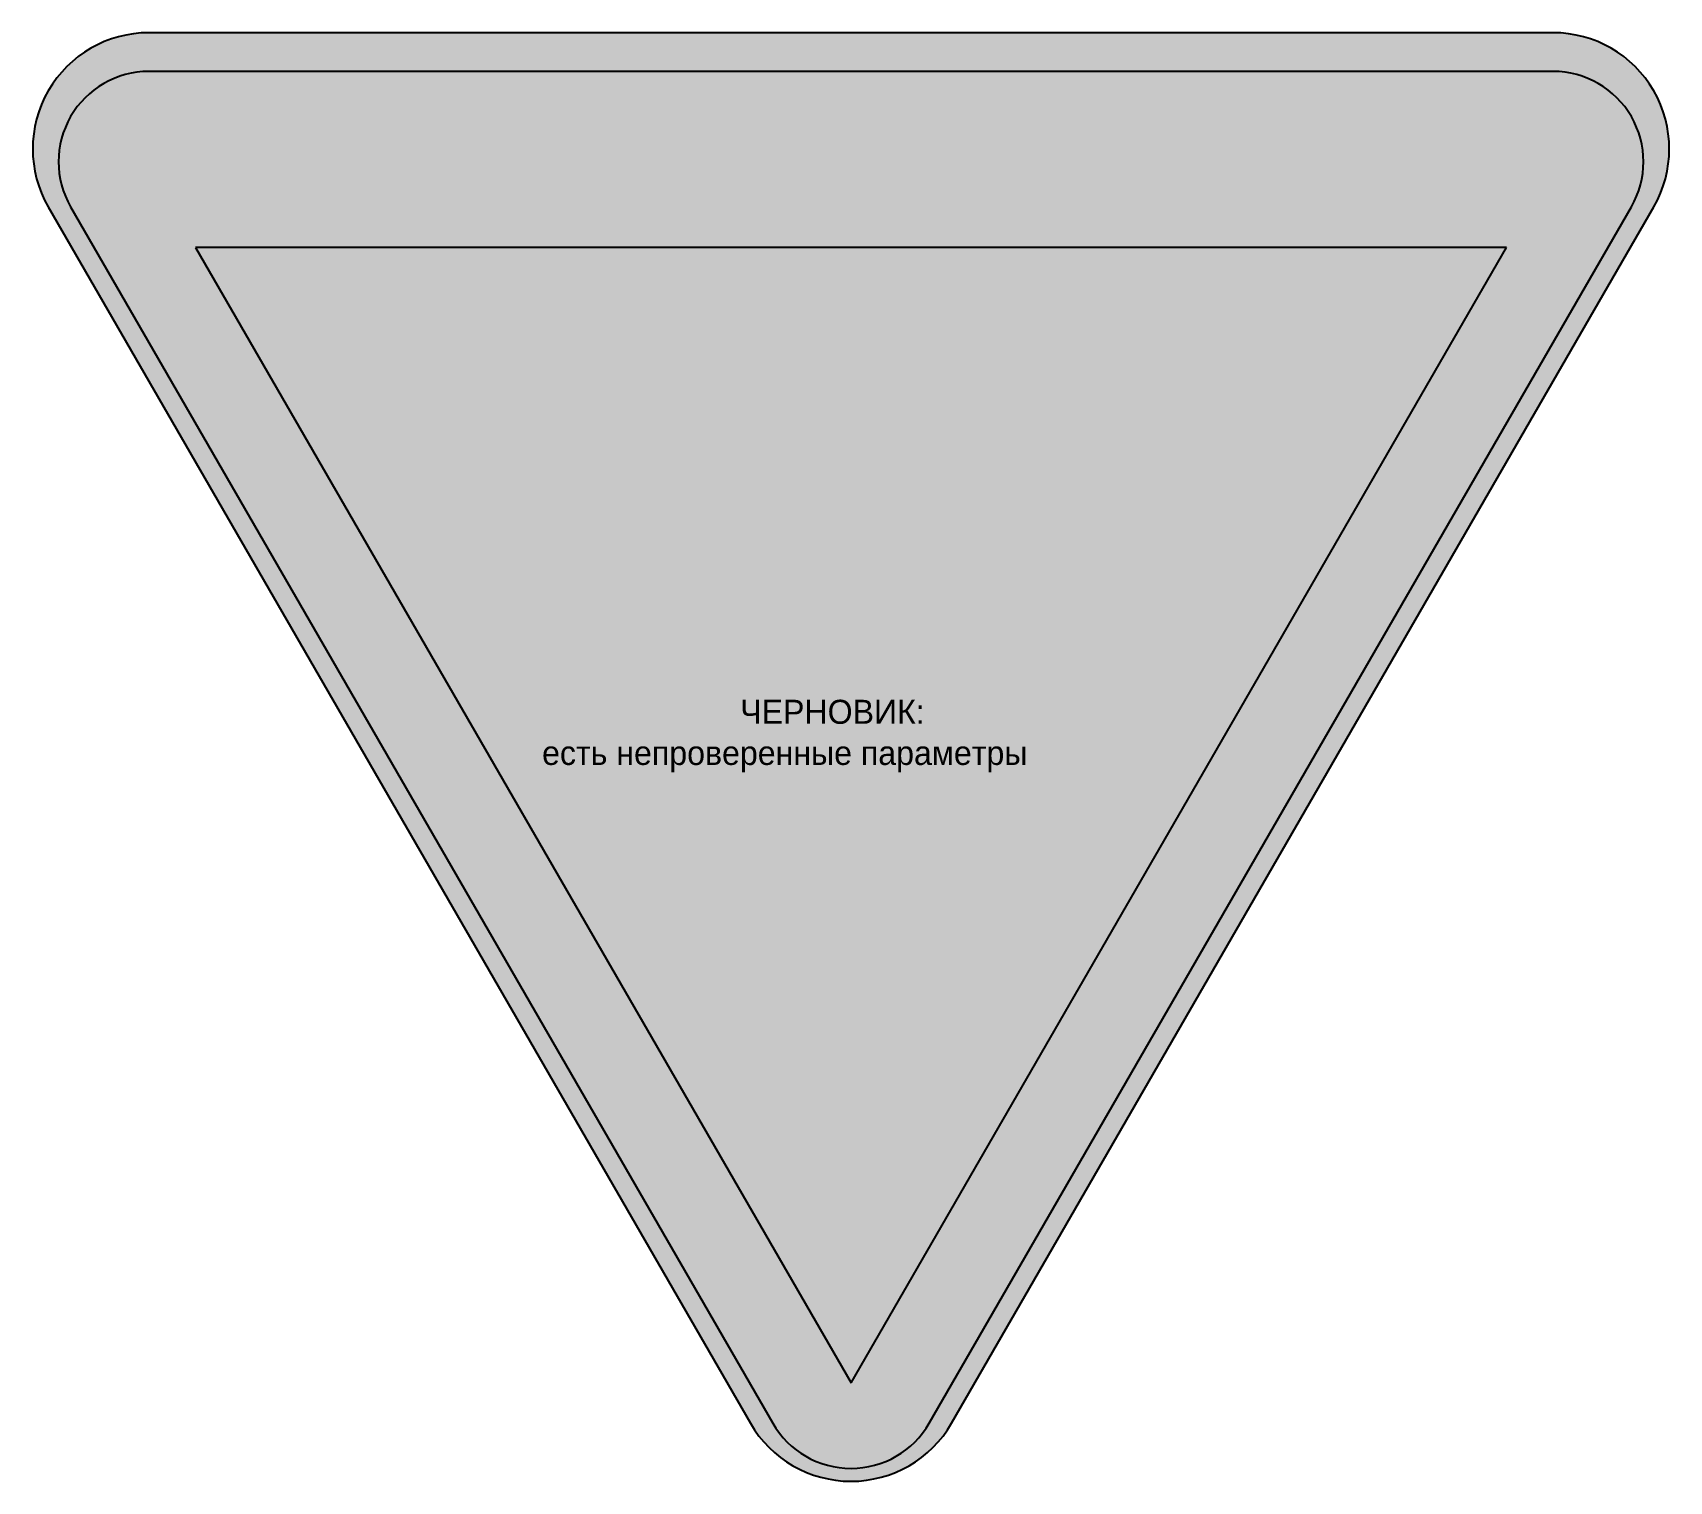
# Model space of a CAD drawing. Header units: millimetres. Extents: x -317 to 317, y -258 to 303.
import ezdxf

# ---------------------------------------------------------------- set-up
doc = ezdxf.new("R2010")
doc.units = ezdxf.units.MM
for name, color, linetype in [('SIGN.Composition', 8, 'CONTINUOUS'), ('SIGN.Field', 255, 'CONTINUOUS'), ('SIGN.InnerBorder', 1, 'CONTINUOUS'), ('SIGN.Outline', 255, 'CONTINUOUS'), ('SIGN.Watermark', 1, 'CONTINUOUS')]:
    doc.layers.add(name, color=color, linetype=linetype)

msp = doc.modelspace()

# ---------------------------------------------------------------- linework, layer by layer
at = {"layer": 'SIGN.Composition'}
for p, q in [((272.057714, 288.108891), (-272.057714, 288.108891)), ((-302.368603, 235.608891), (-30.310889, -235.608891)), ((30.310889, -235.608891), (302.368603, 235.608891))]:
    msp.add_line(p, q, dxfattribs=at)
for centre, start, end in [((-272.057714, 253.108891), 90, 210), ((272.057714, 253.108891), 330, 90), ((0, -218.108891), 210, 330)]:
    msp.add_arc(centre, 35, start, end, dxfattribs=at)
at = {"layer": 'SIGN.Field'}
for p, q in [((253.929492, 219.909391), (-253.929492, 219.909391)), ((-253.929492, 219.909391), (0, -219.909391)), ((0, -219.909391), (253.929492, 219.909391))]:
    msp.add_line(p, q, dxfattribs=at)
msp.add_solid([(0, -219.909391), (253.929492, 219.909391), (-253.929492, 219.909391)], dxfattribs=at)
at = {"layer": 'SIGN.InnerBorder'}
for p, q in [((272.057714, 288.108891), (-272.057714, 288.108891)), ((-302.368603, 235.608891), (-30.310889, -235.608891)), ((30.310889, -235.608891), (302.368603, 235.608891))]:
    msp.add_line(p, q, dxfattribs=at)
for centre, start, end in [((-272.057714, 253.108891), 90, 210), ((272.057714, 253.108891), 330, 90), ((0, -218.108891), 210, 330)]:
    msp.add_arc(centre, 35, start, end, dxfattribs=at)
for points in [[(-30.310889, -235.608891), (-279.334623, 287.344057), (-286.293496, 285.082982)], [(-30.310889, -235.608891), (-272.057714, 288.108891), (-279.334623, 287.344057)], [(-30.310889, -235.608891), (272.057714, 288.108891), (-272.057714, 288.108891)], [(-30.310889, -235.608891), (279.334623, 287.344057), (272.057714, 288.108891)], [(-30.310889, -235.608891), (286.293496, 285.082982), (279.334623, 287.344057)], [(-30.310889, -235.608891), (-292.630197, 281.424486), (-298.067783, 276.528463)], [(-30.310889, -235.608891), (-286.293496, 285.082982), (-292.630197, 281.424486)], [(-30.310889, -235.608891), (292.630197, 281.424486), (286.293496, 285.082982)], [(-30.310889, -235.608891), (298.067783, 276.528463), (292.630197, 281.424486)], [(-30.310889, -235.608891), (-298.067783, 276.528463), (-302.368603, 270.608891)], [(-30.310889, -235.608891), (302.368603, 270.608891), (298.067783, 276.528463)], [(-30.310889, -235.608891), (-302.368603, 270.608891), (-305.344692, 263.924486)], [(-30.310889, -235.608891), (305.344692, 263.924486), (302.368603, 270.608891)], [(-30.310889, -235.608891), (-305.344692, 263.924486), (-306.86598, 256.767388)], [(-30.310889, -235.608891), (306.86598, 256.767388), (305.344692, 263.924486)], [(-30.310889, -235.608891), (-306.86598, 256.767388), (-306.86598, 249.450395)], [(-30.310889, -235.608891), (306.86598, 249.450395), (306.86598, 256.767388)], [(-30.310889, -235.608891), (-306.86598, 249.450395), (-305.344692, 242.293297)], [(-30.310889, -235.608891), (305.344692, 242.293297), (306.86598, 249.450395)], [(-30.310889, -235.608891), (-305.344692, 242.293297), (-302.368603, 235.608891)], [(-30.310889, -235.608891), (302.368603, 235.608891), (305.344692, 242.293297)], [(-30.310889, -235.608891), (30.310889, -235.608891), (302.368603, 235.608891)], [(-30.310889, -235.608891), (-26.010069, -241.528463), (-20.572484, -246.424486)], [(-30.310889, -235.608891), (-20.572484, -246.424486), (-14.235783, -250.082982)], [(-30.310889, -235.608891), (-14.235783, -250.082982), (-7.276909, -252.344057)], [(-30.310889, -235.608891), (-7.276909, -252.344057), (0, -253.108891)], [(-30.310889, -235.608891), (0, -253.108891), (7.276909, -252.344057)], [(-30.310889, -235.608891), (7.276909, -252.344057), (14.235783, -250.082982)], [(-30.310889, -235.608891), (14.235783, -250.082982), (20.572484, -246.424486)], [(-30.310889, -235.608891), (20.572484, -246.424486), (26.010069, -241.528463)], [(-30.310889, -235.608891), (26.010069, -241.528463), (30.310889, -235.608891)]]:
    msp.add_solid(points, dxfattribs=at)
at = {"layer": 'SIGN.Outline'}
for p, q in [((272.057714, 303.108891), (-272.057714, 303.108891)), ((-311.028857, 235.608891), (-38.971143, -235.608891)), ((38.971143, -235.608891), (311.028857, 235.608891))]:
    msp.add_line(p, q, dxfattribs=at)
for centre, start, end in [((-272.057714, 258.108891), 90, 210), ((272.057714, 258.108891), 330, 90), ((0, -213.108891), 210, 330)]:
    msp.add_arc(centre, 45, start, end, dxfattribs=at)
for points in [[(-38.971143, -235.608891), (-287.44862, 300.395059), (-294.557714, 297.080034)], [(-38.971143, -235.608891), (-279.871882, 302.42524), (-287.44862, 300.395059)], [(-38.971143, -235.608891), (-272.057714, 303.108891), (-279.871882, 302.42524)], [(-38.971143, -235.608891), (272.057714, 303.108891), (-272.057714, 303.108891)], [(-38.971143, -235.608891), (279.871882, 302.42524), (272.057714, 303.108891)], [(-38.971143, -235.608891), (287.44862, 300.395059), (279.871882, 302.42524)], [(-38.971143, -235.608891), (294.557714, 297.080034), (287.44862, 300.395059)], [(-38.971143, -235.608891), (-300.983156, 292.580891), (-306.529714, 287.034334)], [(-38.971143, -235.608891), (-294.557714, 297.080034), (-300.983156, 292.580891)], [(-38.971143, -235.608891), (300.983156, 292.580891), (294.557714, 297.080034)], [(-38.971143, -235.608891), (306.529714, 287.034334), (300.983156, 292.580891)], [(-38.971143, -235.608891), (-306.529714, 287.034334), (-311.028857, 280.608891)], [(-38.971143, -235.608891), (311.028857, 280.608891), (306.529714, 287.034334)], [(-38.971143, -235.608891), (-311.028857, 280.608891), (-314.343882, 273.499798)], [(-38.971143, -235.608891), (314.343882, 273.499798), (311.028857, 280.608891)], [(-38.971143, -235.608891), (-314.343882, 273.499798), (-316.374063, 265.923059)], [(-38.971143, -235.608891), (316.374063, 265.923059), (314.343882, 273.499798)], [(-38.971143, -235.608891), (-316.374063, 265.923059), (-317.057714, 258.108891)], [(-38.971143, -235.608891), (317.057714, 258.108891), (316.374063, 265.923059)], [(-38.971143, -235.608891), (-317.057714, 258.108891), (-316.374063, 250.294723)], [(-38.971143, -235.608891), (316.374063, 250.294723), (317.057714, 258.108891)], [(-38.971143, -235.608891), (-316.374063, 250.294723), (-314.343882, 242.717985)], [(-38.971143, -235.608891), (314.343882, 242.717985), (316.374063, 250.294723)], [(-38.971143, -235.608891), (-314.343882, 242.717985), (-311.028857, 235.608891)], [(-38.971143, -235.608891), (311.028857, 235.608891), (314.343882, 242.717985)], [(-38.971143, -235.608891), (38.971143, -235.608891), (311.028857, 235.608891)], [(-38.971143, -235.608891), (-34.472, -242.034334), (-28.925442, -247.580891)], [(-38.971143, -235.608891), (-28.925442, -247.580891), (-22.5, -252.080034)], [(-38.971143, -235.608891), (-22.5, -252.080034), (-15.390906, -255.395059)], [(-38.971143, -235.608891), (-15.390906, -255.395059), (-7.814168, -257.42524)], [(-38.971143, -235.608891), (-7.814168, -257.42524), (0, -258.108891)], [(-38.971143, -235.608891), (0, -258.108891), (7.814168, -257.42524)], [(-38.971143, -235.608891), (7.814168, -257.42524), (15.390906, -255.395059)], [(-38.971143, -235.608891), (15.390906, -255.395059), (22.5, -252.080034)], [(-38.971143, -235.608891), (22.5, -252.080034), (28.925442, -247.580891)], [(-38.971143, -235.608891), (28.925442, -247.580891), (34.472, -242.034334)], [(-38.971143, -235.608891), (34.472, -242.034334), (38.971143, -235.608891)]]:
    msp.add_solid(points, dxfattribs=at)

# ---------------------------------------------------------------- texts
at = {"layer": 'SIGN.Watermark'}
for s, p in [('ЧЕРНОВИК:', (-42.919061, 35.363568)), ('есть непроверенные параметры', (-119.7, 19.414456))]:
    msp.add_text(s, height=9.301522, dxfattribs=at).set_placement(p)

doc.saveas('drawing.dxf')
